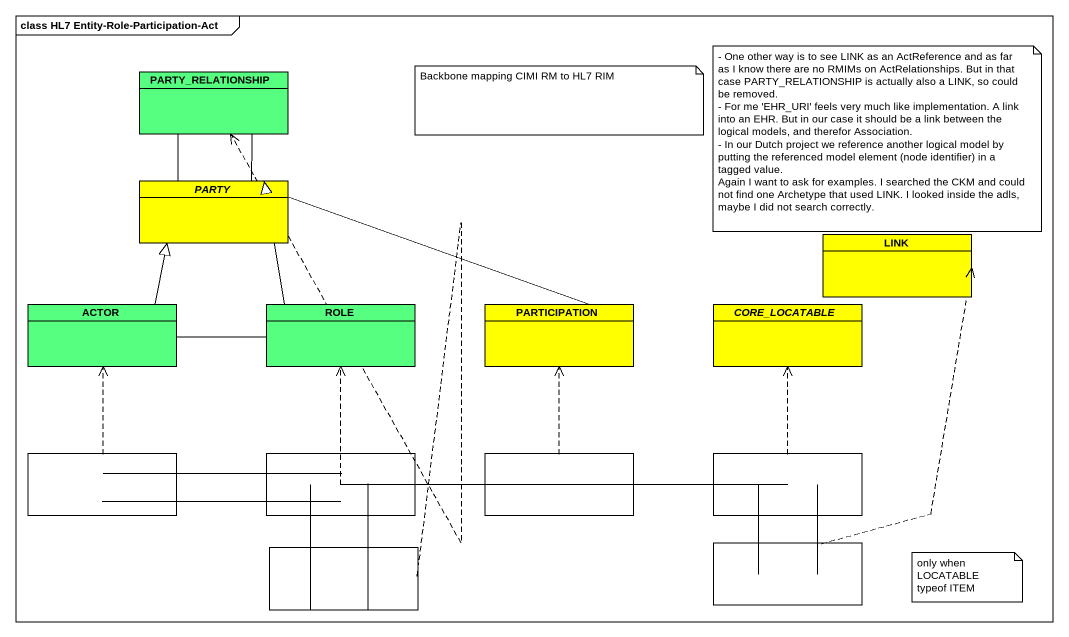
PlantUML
@startuml
mainframe class HL7 Entity-Role-Participation-Act
allowmixing
hide circle
hide empty members
class PARTY_RELATIONSHIP #57FF80
abstract class PARTY #FFFF00
class LINK #FFFF00
class "ACTOR" as ACTOR_ #57FF80
class ROLE #57FF80
class PARTICIPATION #FFFF00
abstract class CORE_LOCATABLE #FFFF00
rectangle " " as rectangle1
rectangle " " as rectangle2
rectangle " " as rectangle3
rectangle " " as rectangle4
rectangle " " as rectangle5
rectangle " " as rectangle6
PARTY_RELATIONSHIP -- PARTY
PARTY -up- PARTY_RELATIONSHIP
ACTOR_ -up-|> PARTY
ACTOR_ -right- ROLE
ROLE -up-|> PARTY
PARTICIPATION -left- PARTY
rectangle1 .up.> ACTOR_
rectangle2 .up.> ROLE
rectangle2 -left- rectangle1
rectangle2 -left- rectangle1
rectangle2 -- rectangle5
rectangle2 -- rectangle5
rectangle3 .up.> PARTICIPATION
rectangle3 -left- rectangle2
rectangle4 .up.> CORE_LOCATABLE
rectangle4 -left- rectangle3
rectangle4 -- rectangle6
rectangle5 .up.> PARTY_RELATIONSHIP
rectangle6 .up.> LINK
rectangle6 -up- rectangle4
note as N1
  Backbone mapping CIMI RM to HL7 RIM
end note
note as N2
  - One other way is to see LINK as an ActReference and as far as I know there are no RMIMs on ActRelationships. But in that case PARTY_RELATIONSHIP is actually also a LINK, so could be removed.
  - For me 'EHR_URI' feels very much like implementation. A link into an EHR. But in our case it should be a link between the logical models, and therefor Association.
  - In our Dutch project we reference another logical model by putting the referenced model element (node identifier) in a tagged value.
  Again I want to ask for examples. I searched the CKM and could not find one Archetype that used LINK. I looked inside the adls, maybe I did not search correctly.
end note
note as N3
  only when LOCATABLE typeof ITEM
end note
@enduml
